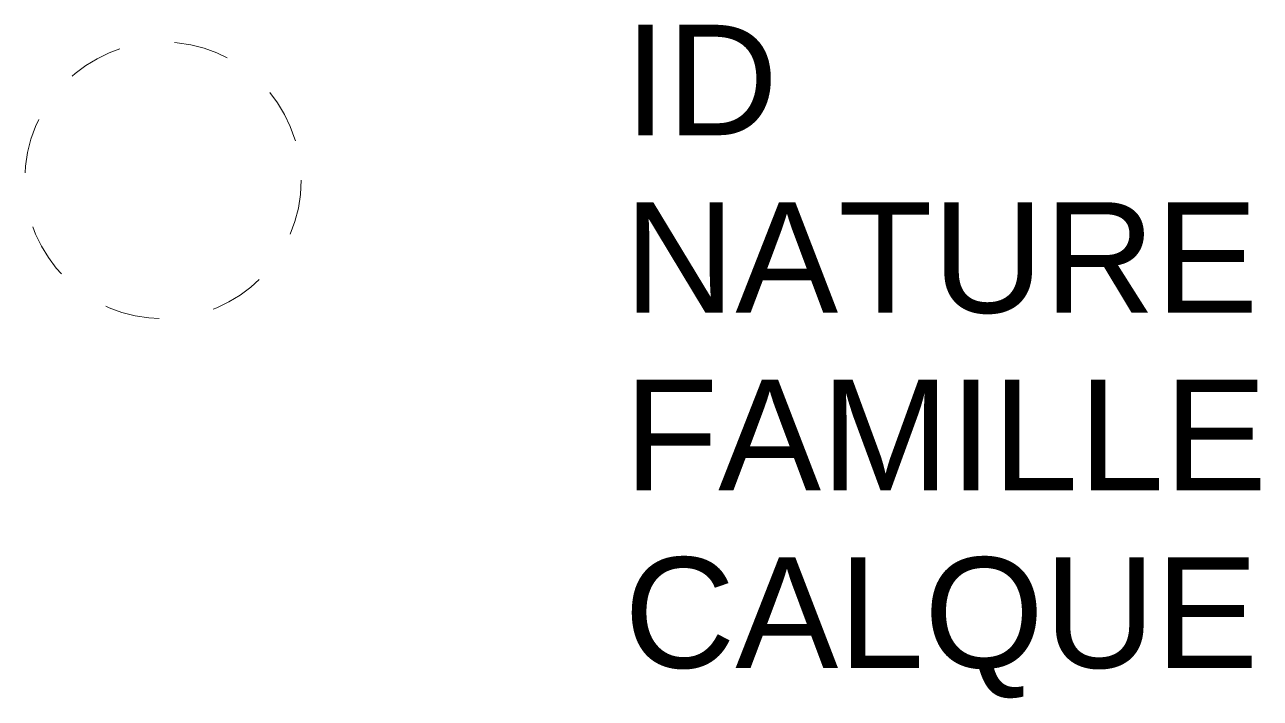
# Model space of a CAD drawing. Header units: metres. Extents: x 3205.87 to 3208.11, y 1793.96 to 1795.18.
import ezdxf

# ---------------------------------------------------------------- set-up
doc = ezdxf.new("R2010")
doc.units = ezdxf.units.M
doc.linetypes.add('Socle_Continu', pattern=[2.5, 2.5, 0])
doc.linetypes.add('Socle_Discontinu', pattern=[0.075, 0.05, -0.025])
doc.layers.add('TRANS_SCT', color=242, linetype='Socle_Continu', lineweight=13)
doc.styles.get("Standard").update_dxf_attribs({"font": 'arial.ttf'})

msp = doc.modelspace()

# ---------------------------------------------------------------- linework, layer by layer
at = {"layer": 'TRANS_SCT', "linetype": 'Socle_Discontinu'}
msp.add_circle((3206.1207, 1794.8943), 0.2503, dxfattribs=at)

# ---------------------------------------------------------------- texts
at = {"layer": 'TRANS_SCT', "linetype": 'Socle_Discontinu', "flags": 9}
for tag, p, s in [('ID', (3206.9555, 1794.9759), 'QP_1083'), ('NATURE', (3206.9555, 1794.6546), 'Socle grue'), ('FAMILLE', (3206.9555, 1794.3333), 'Transport'), ('CALQUE', (3206.9555, 1794.012), 'TRANS_SCT')]:
    msp.add_attdef(tag, p, s, height=0.2, dxfattribs=at)

doc.saveas('drawing.dxf')
